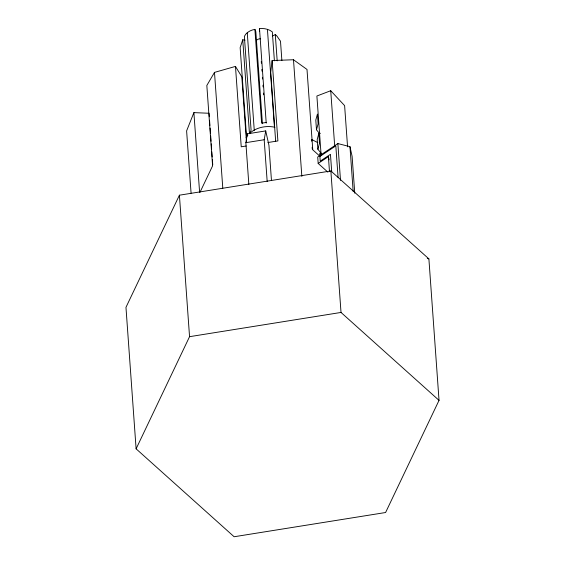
<?xml version="1.0" encoding="UTF-8"?>
<svg xmlns="http://www.w3.org/2000/svg" width="565" height="565" viewBox="0 0 565 565"><rect width="100%" height="100%" fill="white"/><g stroke="black" fill="none" stroke-linecap="round" stroke-linejoin="round"><path stroke-width="0.85" d="M320.094 156.399L312.763 149.824L307 69.446L293.489 59.756L272.132 60.54L270.713 72.221L275.656 141.243M248.847 184.43L245.853 142.67L247.399 133.834L265.727 130.903L268.94 145.304L271.454 180.39M267.181 181.499L264.187 139.739L265.727 130.903M316.492 129.78L318.109 123.82L317.417 114.095L315.793 120.063L316.492 129.78L319.55 133.573M320.454 133.276L318.808 133.545L317.191 139.506L317.883 149.231L321.45 153.652M317.883 149.231L319.507 143.263L318.808 133.545M319.395 155.968L320.2 152.988L320.376 155.417M209.304 116.757L209.05 113.261L193.894 112.619L186.612 130.889L191.076 193.166M245.048 40.122L242.745 39.783L240.146 47.658L246.58 137.401M179.409 195.193L125.967 307.346L136.109 448.829L234.129 536.75L385.591 512.519L439.033 400.366L428.892 258.89L330.871 170.962L179.409 195.193L189.55 336.676L136.109 448.829M200.017 192.241L212.595 165.849L206.832 85.47L214.488 72.398L235.471 66.409L241.813 76.84L246.453 141.497M262.428 123.721L255.832 31.654L254.9 29.366C250.789 30.058 246.135 32.403 244.37 36.379L251.093 130.197L249.469 133.601L242.745 39.783M354.756 193.195L352.115 156.35L349.961 146.66L337.87 143.574L317.714 156.992L318.173 163.433L327.884 172.148M318.173 163.433L328.406 156.618L329.127 159.853M272.634 35.941L275.303 34.578L276.843 35.955L280.494 41.203L281.879 60.561M347.567 146.844L344.615 105.62L330.73 90.725L316.887 96.008L321.146 155.424M259.618 31.047L259.497 28.631C263.784 28.066 268.961 29.133 272.323 31.908L274.399 60.843M266.228 122.45L261.623 123.184L254.9 29.366M245.853 142.67L264.187 139.739M246.227 145.989L241.234 146.787L235.471 66.409M267.895 142.521L277.895 140.925L272.132 60.54M189.55 336.676L341.013 312.445L439.033 400.366M427.295 258.346L428.892 258.89M317.812 142.641L311.605 139.442L311.732 141.186M247.399 133.834L247.774 135.529M349.961 146.66L353.167 191.394M337.87 143.574L340.511 180.412M338.082 177.431L335.822 145.862L319.889 156.463L320.221 161.145L330.454 154.337L331.712 171.802M330.73 90.725L334.671 145.77M330.871 170.962L341.013 312.445M328.406 156.618L329.473 171.47M312.17 147.303L312.29 149.054M293.489 59.756L301.851 176.414M275.303 34.578L277.189 60.879M267.436 29.493L274.442 127.16M259.497 28.631L266.221 123.114M261.284 61.493L261.411 63.245M261.849 69.382L261.976 71.133M262.414 77.271L262.541 79.029M262.979 85.167L263.106 86.918M263.544 93.055L263.671 94.807M247.265 32.721L254.264 130.388M214.488 72.398L222.787 188.173M209.551 120.246L209.926 125.494M210.116 128.114L210.491 133.354M210.681 135.974L211.056 141.215M211.246 143.842L211.621 149.082M211.804 151.703L212.186 156.943M212.369 159.563L212.744 164.811M193.894 112.619L199.593 192.121M256.411 40.39A4.612 3.531 -4.1 0 1 260.599 38.787M246.121 137.585A23.695 18.151 -4.1 0 1 247.089 136.151M249.278 133.686A23.695 18.151 -4.1 0 1 274.915 127.259"/></g></svg>
